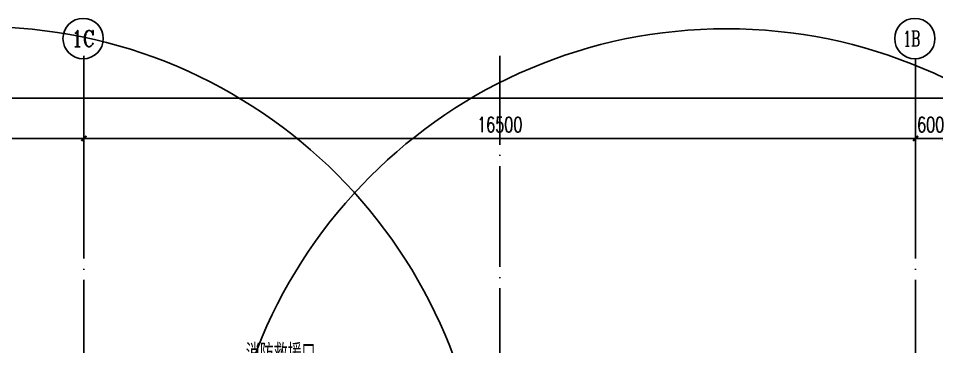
# Model space of a CAD drawing. Extents: x -1313754 to 847533, y 489853 to 941203.
# Drawn here: x -162254 to -144037, y 835722 to 842226 of the extents above; entities that cross this region are included whole.
import ezdxf
from ezdxf.enums import TextEntityAlignment as Align

# ---------------------------------------------------------------- set-up
doc = ezdxf.new("R2010")
doc.units = 0
doc.header["$LTSCALE"] = 1000
doc.header["$MEASUREMENT"] = 0
doc.linetypes.add('DOTE', pattern=[2.42, 2, -0.2, 0.02, -0.2])
doc.layers.get('Defpoints').update_dxf_attribs({"color": 210})
for name, color, linetype in [('A-AXIS-D', 1, 'Continuous'), ('A-AXIS-DOTE', 14, 'DOTE'), ('A-LIN-V', 9, 'Continuous'), ('A-TEXT', 61, 'Continuous'), ('AS-WALL', 40, 'Continuous'), ('PUB_TEXT', 7, 'Continuous'), ('SB_ZF消火栓', 10, 'Continuous')]:
    doc.layers.add(name, color=color, linetype=linetype)
doc.styles.add('_TCH_AXIS', font='COMPLEX', dxfattribs={"bigfont": 'GBCBIG'})
doc.styles.add('_TCH_DIM', font='SIMPLEX', dxfattribs={"bigfont": 'GBCBIG'})
doc.styles.add('_TCH_DIM_T3', font='SIMPLEX', dxfattribs={"width": 0.705882, "bigfont": 'GBCBIG'})
doc.dimstyles.new('_TCH_ARCH&&100', dxfattribs={"dimtxt": 297.5, "dimasz": 100, "dimexe": 100, "dimexo": 100, "dimgap": 126.25, "dimtad": 1, "dimdec": 0, "dimzin": 0, "dimdsep": 46, "dimtxsty": '_TCH_DIM_T3', "dimblk": 'ARCHTICK', "dimcen": 0.09, "dimclrt": 7, "dimazin": 2, "dimtfac": 1, "dimtdec": 0, "dimtix": 1, "dimtmove": 2, "dimatfit": 3, "dimfxl": 0, "dimtolj": 1, "dimtzin": 0, "dimarcsym": 0})

# ---------------------------------------------------------------- blocks, each defined once
blk = doc.blocks.new('_ArchTick')
at = {"color": 0, "linetype": 'ByBlock', "const_width": 0.4}
blk.add_lwpolyline([(-0.5, -0.5), (0.5, 0.5)], dxfattribs=at)
blk = doc.blocks.new('*D1255')
at = {"layer": 'A-AXIS-D', "color": 0, "lineweight": -2}
for p, q in [((43282, 34220), (43282, 35127)), ((43282, 35027), (59782, 35027)), ((59782, 34220), (59782, 35127))]:
    blk.add_line(p, q, dxfattribs=at)
at = {"layer": 'Defpoints', "color": 0}
for p in [(59782, 35027), (43282, 34120), (59782, 34120)]:
    blk.add_point(p, dxfattribs=at)
at = {"layer": 'A-AXIS-D', "color": 0, "lineweight": -2, "xscale": 100, "yscale": 100, "zscale": 100, "rotation": 180}
blk.add_blockref('_ArchTick', (43282, 35027), dxfattribs=at)
at = {"layer": 'A-AXIS-D', "color": 0, "lineweight": -2, "xscale": 100, "yscale": 100, "zscale": 100}
blk.add_blockref('_ArchTick', (59782, 35027), dxfattribs=at)
at = {"layer": 'A-AXIS-D', "color": 7, "insert": (51532, 35302), "char_height": 297.5, "attachment_point": 5, "style": '_TCH_DIM_T3'}
blk.add_mtext('\\A1;16500', dxfattribs=at)
blk = doc.blocks.new('*D1256')
at = {"layer": 'A-AXIS-D', "color": 0, "lineweight": -2}
for p, q in [((59782, 34220), (59782, 35127)), ((59782, 35027), (76282, 35027)), ((76282, 34220), (76282, 35127))]:
    blk.add_line(p, q, dxfattribs=at)
at = {"layer": 'Defpoints', "color": 0}
for p in [(76282, 35027), (59782, 34120), (76282, 34120)]:
    blk.add_point(p, dxfattribs=at)
at = {"layer": 'A-AXIS-D', "color": 0, "lineweight": -2, "xscale": 100, "yscale": 100, "zscale": 100, "rotation": 180}
blk.add_blockref('_ArchTick', (59782, 35027), dxfattribs=at)
at = {"layer": 'A-AXIS-D', "color": 0, "lineweight": -2, "xscale": 100, "yscale": 100, "zscale": 100}
blk.add_blockref('_ArchTick', (76282, 35027), dxfattribs=at)
at = {"layer": 'A-AXIS-D', "color": 7, "insert": (68032, 35302), "char_height": 297.5, "attachment_point": 5, "style": '_TCH_DIM_T3'}
blk.add_mtext('\\A1;16500', dxfattribs=at)
blk = doc.blocks.new('*D1257')
at = {"layer": 'A-AXIS-D', "color": 0, "lineweight": -2}
for p, q in [((76282, 34220), (76282, 35127)), ((76282, 35027), (76882, 35027)), ((76882, 34220), (76882, 35127))]:
    blk.add_line(p, q, dxfattribs=at)
at = {"layer": 'Defpoints', "color": 0}
for p in [(76882, 35027), (76282, 34120), (76882, 34120)]:
    blk.add_point(p, dxfattribs=at)
at = {"layer": 'A-AXIS-D', "color": 0, "lineweight": -2, "xscale": 100, "yscale": 100, "zscale": 100, "rotation": 180}
blk.add_blockref('_ArchTick', (76282, 35027), dxfattribs=at)
at = {"layer": 'A-AXIS-D', "color": 0, "lineweight": -2, "xscale": 100, "yscale": 100, "zscale": 100}
blk.add_blockref('_ArchTick', (76882, 35027), dxfattribs=at)
at = {"layer": 'A-AXIS-D', "color": 7, "insert": (76582, 35302), "char_height": 297.5, "attachment_point": 5, "style": '_TCH_DIM_T3'}
blk.add_mtext('\\A1;600', dxfattribs=at)
blk = doc.blocks.new('*D1363')
at = {"layer": 'A-AXIS-D', "color": 0, "lineweight": -2}
for p, q in [((-33818, 34320), (-33818, 35927)), ((92682, 34320), (92682, 35927)), ((-33818, 35827), (92682, 35827))]:
    blk.add_line(p, q, dxfattribs=at)
at = {"layer": 'Defpoints', "color": 0}
for p in [(92682, 35827), (-33818, 34220), (92682, 34220)]:
    blk.add_point(p, dxfattribs=at)
at = {"layer": 'A-AXIS-D', "color": 0, "lineweight": -2, "xscale": 100, "yscale": 100, "zscale": 100, "rotation": 180}
blk.add_blockref('_ArchTick', (-33818, 35827), dxfattribs=at)
at = {"layer": 'A-AXIS-D', "color": 0, "lineweight": -2, "xscale": 100, "yscale": 100, "zscale": 100}
blk.add_blockref('_ArchTick', (92682, 35827), dxfattribs=at)
at = {"layer": 'A-AXIS-D', "color": 7, "insert": (29432, 36102), "char_height": 297.5, "attachment_point": 5, "style": '_TCH_DIM_T3'}
blk.add_mtext('\\A1;126500', dxfattribs=at)
blk = doc.blocks.new('1232')
at = {"layer": 'A-TEXT', "style": '_TCH_DIM'}
blk.add_text('消防救援口', height=384.1, dxfattribs=at).set_placement((-157741, 835395, 0))
blk = doc.blocks.new('A$C5D961328')
at = {"layer": 'A-LIN-V', "ltscale": 500}
blk.add_circle((350, 40), 10001, dxfattribs=at)
blk = doc.blocks.new('234243242332')
at = {"layer": 'SB_ZF消火栓', "xscale": -1, "rotation": 180}
blk.add_blockref('A$C5D961328', (-163354, 832102), dxfattribs=at)
at = {"layer": 'SB_ZF消火栓', "rotation": 180}
blk.add_blockref('A$C5D961328', (-147854, 832060), dxfattribs=at)
blk = doc.blocks.new('dote')
at = {"layer": 'A-AXIS-D'}
for centre in [(59767.3, 37006.1), (76267.3, 37006.1)]:
    blk.add_circle(centre, 400, dxfattribs=at)
at = {"layer": 'A-AXIS-DOTE'}
for p, q in [((59782.2, -68993.9), (59782.2, 36662.3)), ((68032.2, -69160), (68032.2, 36662.3)), ((76282.2, -68993.9), (76282.2, 36606.4))]:
    blk.add_line(p, q, dxfattribs=at)
at = {"layer": 'PUB_TEXT', "style": '_TCH_AXIS'}
for s, height, p, p2 in [('1C', 321.14, (59537.9, 36845.6), (59996.7, 36845.6)), ('1B ', 307.25, (76033.2, 36852.5), (76501.4, 36852.5))]:
    blk.add_text(s, height=height, dxfattribs=at).set_placement(p, p2, align=Align.FIT)
at = {"layer": 'A-AXIS-D'}
for base, p1, p2, picture, middle in [((92682.2, 35826.7), (-33817.8, 34220), (92682.2, 34220), '*D1363', (29432.2, 36101.7)), ((59782.2, 35026.7), (43282.2, 34120), (59782.2, 34120), '*D1255', (51532.2, 35301.7)), ((76282.2, 35026.7), (59782.2, 34120), (76282.2, 34120), '*D1256', (68032.2, 35301.7)), ((76882.2, 35026.7), (76282.2, 34120), (76882.2, 34120), '*D1257', (76582.2, 35301.7))]:
    dim = blk.add_linear_dim(base=base, p1=p1, p2=p2, angle=0, dimstyle='_TCH_ARCH&&100', override={"dimgap": 0}, dxfattribs=at)
    dim.commit()
    dim.dimension.update_dxf_attribs({"geometry": picture, "text_midpoint": middle, "dimtype": 161})

msp = doc.modelspace()

# ---------------------------------------------------------------- block references
msp.add_blockref('1232', (0, 0))
at = {"layer": 'AS-WALL'}
msp.add_blockref('dote', (-220736.4, 804820), dxfattribs=at)
at = {"layer": 'SB_ZF消火栓', "linetype": 'Continuous'}
msp.add_blockref('234243242332', (0, 0), dxfattribs=at)

doc.saveas('drawing.dxf')
